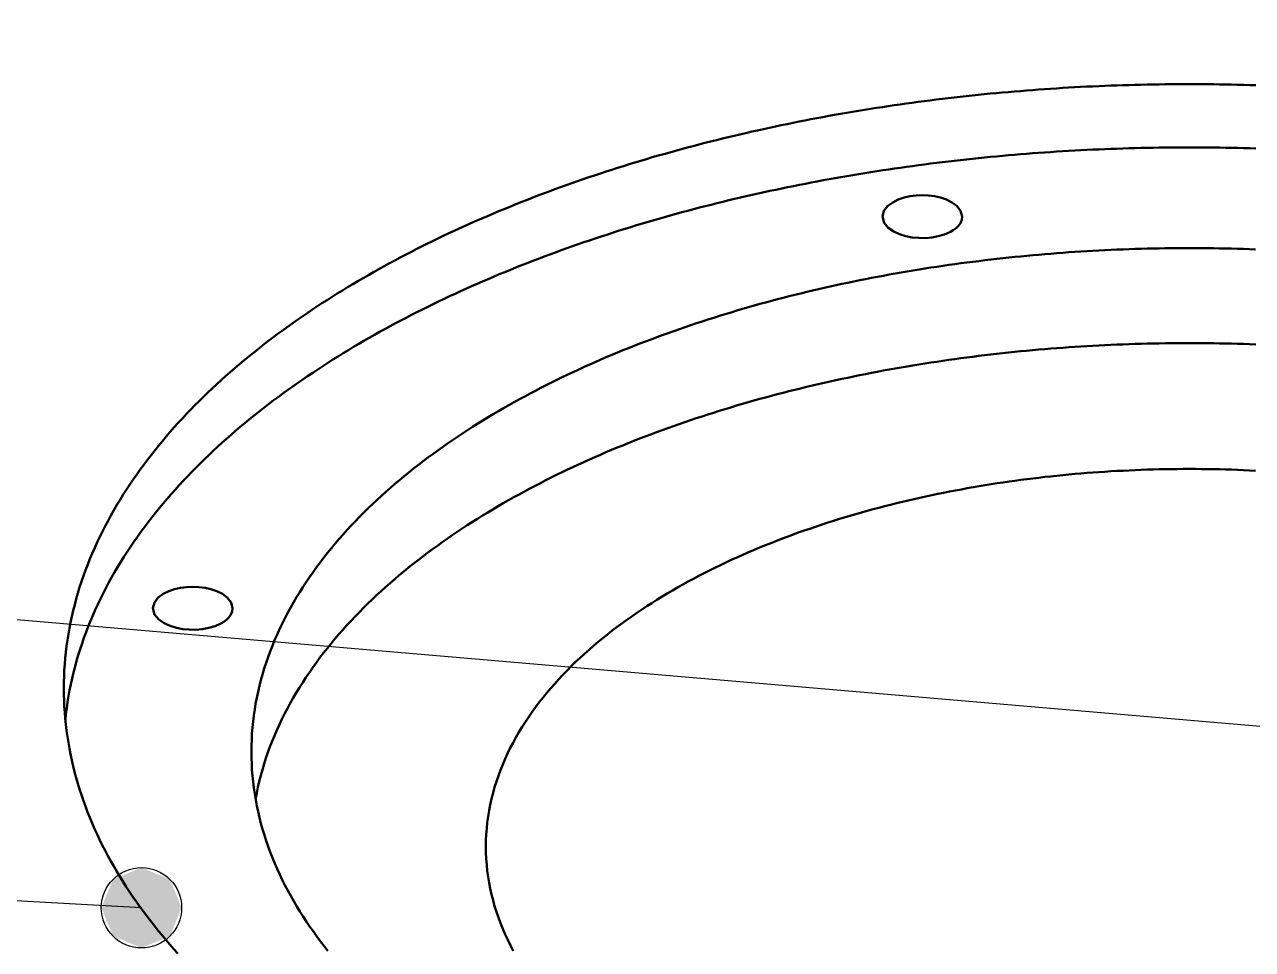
# Model space of a CAD drawing. Header units: millimetres. Extents: x 0 to 841, y 0 to 594.
# Drawn here: x 312.32 to 336.76, y 350.16 to 368.57 of the extents above; entities that cross this region are included whole.
import ezdxf

# ---------------------------------------------------------------- set-up
doc = ezdxf.new("R2010")
doc.units = ezdxf.units.MM
for name, color, linetype, lineweight in [('ACH', 7, 'CONTINUOUS', 13), ('COTA', 7, 'CONTINUOUS', 25), ('FINA', 7, 'CONTINUOUS', 25), ('VIS', 7, 'CONTINUOUS', 50)]:
    doc.layers.add(name, color=color, linetype=linetype, lineweight=lineweight)

msp = doc.modelspace()

# ---------------------------------------------------------------- hatches: boundary and pattern name
at = {"layer": 'ACH'}
h = msp.add_hatch(color=7, dxfattribs=at)
h.dxf.hatch_style = 1
h.paths.add_polyline_path([(315.444, 350.989), (315.21, 351.555), (314.644, 351.789), (314.078, 351.555), (313.844, 350.989), (314.078, 350.424), (314.644, 350.189), (315.21, 350.424)])

# ---------------------------------------------------------------- linework, layer by layer
at = {"layer": 'COTA'}
for p, q in [((357.146, 352.859), (144.864, 371.077)), ((314.644, 350.989), (143.817, 360.234))]:
    msp.add_line(p, q, dxfattribs=at)
msp.add_circle((314.644, 350.989), 0.8, dxfattribs=at)
at = {"layer": 'FINA'}
for points in [[(313.099, 355.356), (313.1, 355.476), (313.103, 355.596), (313.109, 355.716), (313.117, 355.836), (313.127, 355.956), (313.139, 356.076), (313.153, 356.195), (313.17, 356.314), (313.189, 356.433), (313.21, 356.551), (313.233, 356.669), (313.258, 356.787), (313.285, 356.904), (313.315, 357.021), (313.346, 357.137), (313.379, 357.252), (313.414, 357.367), (313.452, 357.482), (313.491, 357.595), (313.532, 357.708), (313.574, 357.821), (313.619, 357.932), (313.665, 358.043), (313.713, 358.154), (313.763, 358.263), (313.815, 358.372), (313.868, 358.48), (313.922, 358.587), (313.979, 358.693), (314.036, 358.799), (314.096, 358.903), (314.156, 359.007), (314.218, 359.11), (314.282, 359.212), (314.347, 359.313), (314.413, 359.414), (314.48, 359.514), (314.549, 359.612), (314.619, 359.71), (314.69, 359.807), (314.762, 359.903), (314.835, 359.998), (314.91, 360.093), (314.985, 360.186), (315.062, 360.279), (315.139, 360.371), (315.218, 360.462), (315.298, 360.552), (315.378, 360.641), (315.46, 360.73), (315.542, 360.818), (315.625, 360.904), (315.709, 360.99), (315.794, 361.075), (315.88, 361.16), (315.966, 361.243), (316.054, 361.326), (316.142, 361.408), (316.231, 361.489), (316.32, 361.569), (316.41, 361.649), (316.501, 361.728), (316.593, 361.806), (316.685, 361.883), (316.778, 361.959), (316.871, 362.035), (316.965, 362.11), (317.06, 362.184), (317.155, 362.258), (317.251, 362.331), (317.347, 362.403), (317.444, 362.474), (317.541, 362.545), (317.639, 362.614), (317.737, 362.684), (317.836, 362.752), (317.935, 362.82), (318.035, 362.887), (318.135, 362.954), (318.236, 363.02), (318.337, 363.085), (318.438, 363.149), (318.54, 363.213), (318.643, 363.276), (318.745, 363.339), (318.848, 363.401), (318.952, 363.462), (319.056, 363.523), (319.16, 363.583), (319.264, 363.642), (319.369, 363.701), (319.474, 363.759), (319.58, 363.817), (319.686, 363.874), (319.792, 363.93), (319.898, 363.986), (320.005, 364.041), (320.112, 364.096), (320.22, 364.15), (320.327, 364.204), (320.435, 364.257), (320.543, 364.309), (320.652, 364.361), (320.761, 364.413), (320.87, 364.463), (320.979, 364.514), (321.088, 364.563), (321.198, 364.613), (321.308, 364.661), (321.418, 364.709), (321.529, 364.757), (321.639, 364.804), (321.75, 364.851), (321.861, 364.897), (321.973, 364.942), (322.084, 364.987), (322.196, 365.032), (322.308, 365.076), (322.42, 365.119), (322.532, 365.163), (322.644, 365.205), (322.757, 365.247), (322.87, 365.289), (322.983, 365.33), (323.096, 365.371), (323.209, 365.411), (323.323, 365.451), (323.437, 365.49), (323.55, 365.529), (323.664, 365.567), (323.778, 365.605), (323.893, 365.642), (324.007, 365.679), (324.122, 365.716), (324.236, 365.752), (324.351, 365.787), (324.466, 365.823), (324.581, 365.857), (324.697, 365.892), (324.812, 365.926), (324.928, 365.959), (325.043, 365.992), (325.159, 366.025), (325.275, 366.057), (325.391, 366.088), (325.507, 366.12), (325.623, 366.151), (325.739, 366.181), (325.856, 366.211), (325.972, 366.241), (326.089, 366.27), (326.206, 366.299), (326.323, 366.327), (326.44, 366.355), (326.557, 366.383), (326.674, 366.41), (326.791, 366.437), (326.908, 366.463), (327.026, 366.489), (327.143, 366.515), (327.261, 366.54), (327.378, 366.564), (327.496, 366.589), (327.614, 366.613), (327.732, 366.636), (327.85, 366.66), (327.968, 366.683), (328.086, 366.705), (328.204, 366.727), (328.323, 366.749), (328.441, 366.77), (328.559, 366.791), (328.678, 366.811), (328.796, 366.832), (328.915, 366.851), (329.034, 366.871), (329.152, 366.89), (329.271, 366.908), (329.39, 366.927), (329.509, 366.945), (329.628, 366.962), (329.747, 366.979), (329.866, 366.996), (329.985, 367.013), (330.104, 367.029), (330.224, 367.044), (330.343, 367.06), (330.462, 367.075), (330.582, 367.089), (330.701, 367.103), (330.82, 367.117), (330.94, 367.131), (331.059, 367.144), (331.179, 367.157), (331.299, 367.169), (331.418, 367.181), (331.538, 367.193), (331.658, 367.204), (331.777, 367.216), (331.897, 367.226), (332.017, 367.236), (332.137, 367.246), (332.257, 367.256), (332.376, 367.265), (332.496, 367.274), (332.616, 367.283), (332.736, 367.291), (332.856, 367.299), (332.976, 367.306), (333.096, 367.313), (333.216, 367.32), (333.337, 367.327), (333.457, 367.333), (333.577, 367.338), (333.697, 367.344), (333.817, 367.349), (333.937, 367.353), (334.057, 367.358), (334.177, 367.362), (334.298, 367.365), (334.418, 367.369), (334.538, 367.372), (334.658, 367.374), (334.779, 367.376), (334.899, 367.378), (335.019, 367.38), (335.139, 367.381), (335.26, 367.382), (335.38, 367.383), (335.5, 367.383), (335.62, 367.383), (335.74, 367.382), (335.861, 367.381), (335.981, 367.38), (336.101, 367.378), (336.221, 367.376), (336.342, 367.374), (336.462, 367.372), (336.582, 367.369), (336.702, 367.365), (336.823, 367.362)], [(336.821, 366.102), (336.701, 366.106), (336.581, 366.109), (336.461, 366.112), (336.341, 366.114), (336.221, 366.117), (336.101, 366.119), (335.98, 366.12), (335.86, 366.121), (335.74, 366.122), (335.62, 366.123), (335.5, 366.123), (335.38, 366.123), (335.26, 366.122), (335.14, 366.121), (335.02, 366.12), (334.899, 366.119), (334.779, 366.117), (334.659, 366.114), (334.539, 366.112), (334.419, 366.109), (334.299, 366.106), (334.179, 366.102), (334.059, 366.098), (333.939, 366.094), (333.819, 366.089), (333.699, 366.084), (333.579, 366.079), (333.459, 366.073), (333.339, 366.067), (333.219, 366.06), (333.099, 366.054), (332.979, 366.046), (332.859, 366.039), (332.739, 366.031), (332.62, 366.023), (332.5, 366.014), (332.38, 366.006), (332.26, 365.996), (332.14, 365.987), (332.021, 365.977), (331.901, 365.967), (331.781, 365.956), (331.662, 365.945), (331.542, 365.934), (331.423, 365.922), (331.303, 365.91), (331.184, 365.897), (331.064, 365.885), (330.945, 365.872), (330.825, 365.858), (330.706, 365.844), (330.587, 365.83), (330.468, 365.815), (330.348, 365.8), (330.229, 365.785), (330.11, 365.77), (329.991, 365.753), (329.872, 365.737), (329.753, 365.72), (329.634, 365.703), (329.516, 365.686), (329.397, 365.668), (329.278, 365.65), (329.159, 365.631), (329.041, 365.612), (328.922, 365.593), (328.804, 365.573), (328.685, 365.553), (328.567, 365.532), (328.449, 365.511), (328.33, 365.49), (328.212, 365.469), (328.094, 365.447), (327.976, 365.424), (327.858, 365.401), (327.74, 365.378), (327.623, 365.355), (327.505, 365.331), (327.387, 365.306), (327.27, 365.282), (327.152, 365.257), (327.035, 365.231), (326.918, 365.205), (326.8, 365.179), (326.683, 365.152), (326.566, 365.125), (326.449, 365.097), (326.333, 365.07), (326.216, 365.041), (326.099, 365.013), (325.983, 364.983), (325.866, 364.954), (325.75, 364.924), (325.634, 364.893), (325.518, 364.863), (325.402, 364.831), (325.286, 364.8), (325.17, 364.768), (325.054, 364.735), (324.939, 364.702), (324.823, 364.669), (324.708, 364.635), (324.593, 364.601), (324.478, 364.566), (324.363, 364.531), (324.248, 364.496), (324.134, 364.46), (324.019, 364.423), (323.905, 364.386), (323.791, 364.349), (323.677, 364.311), (323.563, 364.273), (323.449, 364.234), (323.336, 364.195), (323.222, 364.155), (323.109, 364.115), (322.996, 364.075), (322.883, 364.034), (322.77, 363.992), (322.658, 363.95), (322.546, 363.908), (322.433, 363.865), (322.321, 363.821), (322.21, 363.777), (322.098, 363.733), (321.987, 363.688), (321.875, 363.643), (321.764, 363.597), (321.654, 363.55), (321.543, 363.503), (321.433, 363.456), (321.323, 363.408), (321.213, 363.359), (321.103, 363.31), (320.994, 363.261), (320.885, 363.21), (320.776, 363.16), (320.667, 363.108), (320.559, 363.057), (320.451, 363.004), (320.343, 362.952), (320.235, 362.898), (320.128, 362.844), (320.021, 362.79), (319.914, 362.734), (319.808, 362.679), (319.702, 362.622), (319.596, 362.566), (319.49, 362.508), (319.385, 362.45), (319.28, 362.391), (319.176, 362.332), (319.072, 362.272), (318.968, 362.212), (318.865, 362.151), (318.762, 362.089), (318.659, 362.026), (318.557, 361.963), (318.455, 361.9), (318.353, 361.835), (318.252, 361.77), (318.152, 361.705), (318.052, 361.638), (317.952, 361.571), (317.853, 361.504), (317.754, 361.435), (317.656, 361.366), (317.558, 361.297), (317.46, 361.226), (317.364, 361.155), (317.267, 361.083), (317.172, 361.011), (317.077, 360.937), (316.982, 360.863), (316.888, 360.789), (316.794, 360.713), (316.702, 360.637), (316.609, 360.56), (316.518, 360.482), (316.427, 360.404), (316.337, 360.324), (316.247, 360.244), (316.159, 360.163), (316.07, 360.082), (315.983, 359.999), (315.897, 359.916), (315.811, 359.832), (315.726, 359.747), (315.642, 359.661), (315.558, 359.575), (315.476, 359.487), (315.394, 359.399), (315.314, 359.31), (315.234, 359.22), (315.155, 359.13), (315.078, 359.038), (315.001, 358.946), (314.925, 358.852), (314.851, 358.758), (314.777, 358.663), (314.705, 358.567), (314.633, 358.471), (314.563, 358.373), (314.495, 358.275), (314.427, 358.175), (314.361, 358.075), (314.296, 357.974), (314.232, 357.872), (314.17, 357.77), (314.109, 357.666), (314.049, 357.562), (313.991, 357.457), (313.935, 357.351), (313.88, 357.244), (313.826, 357.136), (313.775, 357.028), (313.725, 356.919), (313.676, 356.809), (313.629, 356.698), (313.585, 356.587), (313.541, 356.474), (313.5, 356.362), (313.461, 356.248), (313.423, 356.134), (313.387, 356.019), (313.354, 355.904), (313.322, 355.788), (313.292, 355.672), (313.264, 355.555), (313.239, 355.438), (313.215, 355.32), (313.194, 355.202), (313.174, 355.083), (313.157, 354.964), (313.142, 354.845), (313.13, 354.726)], [(329.392, 364.745), (329.423, 364.862), (329.498, 364.958), (329.596, 365.03), (329.706, 365.084), (329.822, 365.124), (329.942, 365.15), (330.063, 365.166), (330.185, 365.171), (330.308, 365.166), (330.429, 365.15), (330.548, 365.124), (330.664, 365.084), (330.774, 365.03), (330.872, 364.958), (330.948, 364.862), (330.979, 364.745)], [(330.746, 364.444), (330.628, 364.391), (330.503, 364.355), (330.375, 364.331), (330.246, 364.32), (330.116, 364.321), (329.986, 364.333), (329.859, 364.357), (329.734, 364.394), (329.616, 364.448), (329.509, 364.522), (329.426, 364.621), (329.392, 364.745)], [(330.979, 364.745), (330.969, 364.679), (330.943, 364.618), (330.904, 364.564), (330.857, 364.518), (330.803, 364.478), (330.746, 364.444)], [(316.832, 354.096), (316.834, 354.216), (316.838, 354.336), (316.844, 354.456), (316.854, 354.575), (316.866, 354.695), (316.88, 354.814), (316.898, 354.933), (316.917, 355.051), (316.94, 355.169), (316.965, 355.286), (316.992, 355.403), (317.022, 355.52), (317.054, 355.635), (317.088, 355.75), (317.125, 355.864), (317.164, 355.978), (317.206, 356.091), (317.249, 356.202), (317.295, 356.313), (317.343, 356.424), (317.393, 356.533), (317.444, 356.641), (317.498, 356.748), (317.554, 356.855), (317.611, 356.96), (317.67, 357.065), (317.731, 357.168), (317.794, 357.271), (317.858, 357.372), (317.924, 357.472), (317.991, 357.572), (318.06, 357.67), (318.13, 357.767), (318.202, 357.864), (318.275, 357.959), (318.349, 358.053), (318.425, 358.146), (318.502, 358.239), (318.58, 358.33), (318.659, 358.42), (318.74, 358.509), (318.821, 358.597), (318.904, 358.684), (318.987, 358.77), (319.072, 358.856), (319.157, 358.94), (319.244, 359.023), (319.331, 359.105), (319.42, 359.187), (319.509, 359.267), (319.599, 359.346), (319.69, 359.425), (319.781, 359.502), (319.874, 359.579), (319.967, 359.655), (320.061, 359.73), (320.155, 359.804), (320.251, 359.877), (320.346, 359.949), (320.443, 360.02), (320.54, 360.091), (320.638, 360.16), (320.736, 360.229), (320.835, 360.297), (320.934, 360.364), (321.035, 360.431), (321.135, 360.496), (321.236, 360.561), (321.338, 360.625), (321.44, 360.689), (321.542, 360.751), (321.645, 360.813), (321.748, 360.874), (321.852, 360.934), (321.957, 360.993), (322.061, 361.052), (322.166, 361.11), (322.272, 361.168), (322.378, 361.224), (322.484, 361.28), (322.59, 361.335), (322.697, 361.39), (322.805, 361.444), (322.912, 361.497), (323.02, 361.549), (323.128, 361.601), (323.237, 361.652), (323.346, 361.703), (323.455, 361.753), (323.565, 361.802), (323.674, 361.851), (323.784, 361.899), (323.895, 361.946), (324.005, 361.993), (324.116, 362.039), (324.227, 362.085), (324.338, 362.129), (324.45, 362.174), (324.562, 362.218), (324.674, 362.261), (324.786, 362.303), (324.899, 362.345), (325.011, 362.387), (325.124, 362.427), (325.237, 362.468), (325.35, 362.507), (325.464, 362.547), (325.578, 362.585), (325.691, 362.623), (325.805, 362.661), (325.92, 362.698), (326.034, 362.734), (326.149, 362.77), (326.263, 362.805), (326.378, 362.84), (326.493, 362.875), (326.608, 362.908), (326.724, 362.942), (326.839, 362.974), (326.955, 363.007), (327.071, 363.038), (327.187, 363.07), (327.303, 363.1), (327.419, 363.13), (327.535, 363.16), (327.651, 363.189), (327.768, 363.218), (327.885, 363.246), (328.001, 363.274), (328.118, 363.301), (328.235, 363.328), (328.353, 363.355), (328.47, 363.38), (328.587, 363.406), (328.704, 363.431), (328.822, 363.455), (328.94, 363.479), (329.057, 363.503), (329.175, 363.526), (329.293, 363.548), (329.411, 363.57), (329.529, 363.592), (329.647, 363.613), (329.766, 363.634), (329.884, 363.654), (330.002, 363.674), (330.121, 363.693), (330.239, 363.712), (330.358, 363.731), (330.477, 363.749), (330.595, 363.766), (330.714, 363.783), (330.833, 363.8), (330.952, 363.816), (331.071, 363.832), (331.19, 363.848), (331.309, 363.862), (331.428, 363.877), (331.547, 363.891), (331.667, 363.905), (331.786, 363.918), (331.905, 363.931), (332.025, 363.943), (332.144, 363.955), (332.264, 363.967), (332.383, 363.978), (332.503, 363.988), (332.622, 363.999), (332.742, 364.008), (332.862, 364.018), (332.981, 364.027), (333.101, 364.035), (333.221, 364.043), (333.341, 364.051), (333.461, 364.058), (333.58, 364.065), (333.7, 364.072), (333.82, 364.078), (333.94, 364.083), (334.06, 364.088), (334.18, 364.093), (334.3, 364.098), (334.42, 364.102), (334.54, 364.105), (334.66, 364.108), (334.78, 364.111), (334.9, 364.113), (335.02, 364.115), (335.14, 364.116), (335.26, 364.117), (335.38, 364.118), (335.5, 364.118), (335.62, 364.118), (335.74, 364.117), (335.86, 364.116), (335.98, 364.115), (336.1, 364.113), (336.22, 364.111), (336.34, 364.108), (336.46, 364.105), (336.58, 364.102), (336.7, 364.098), (336.82, 364.093)], [(336.821, 362.203), (336.701, 362.208), (336.581, 362.212), (336.461, 362.215), (336.341, 362.218), (336.221, 362.221), (336.1, 362.223), (335.98, 362.225), (335.86, 362.227), (335.74, 362.228), (335.62, 362.228), (335.5, 362.228), (335.38, 362.228), (335.26, 362.228), (335.14, 362.227), (335.02, 362.225), (334.9, 362.223), (334.779, 362.221), (334.659, 362.218), (334.539, 362.215), (334.419, 362.212), (334.299, 362.208), (334.179, 362.203), (334.059, 362.199), (333.939, 362.193), (333.819, 362.188), (333.699, 362.182), (333.579, 362.175), (333.46, 362.168), (333.34, 362.161), (333.22, 362.153), (333.1, 362.145), (332.98, 362.137), (332.86, 362.128), (332.741, 362.118), (332.621, 362.109), (332.501, 362.098), (332.382, 362.088), (332.262, 362.077), (332.143, 362.065), (332.023, 362.053), (331.904, 362.041), (331.784, 362.028), (331.665, 362.015), (331.546, 362.001), (331.426, 361.987), (331.307, 361.972), (331.188, 361.957), (331.069, 361.942), (330.95, 361.926), (330.831, 361.91), (330.712, 361.893), (330.593, 361.876), (330.474, 361.858), (330.355, 361.84), (330.237, 361.822), (330.118, 361.803), (330, 361.784), (329.881, 361.764), (329.763, 361.743), (329.645, 361.723), (329.526, 361.701), (329.408, 361.68), (329.29, 361.658), (329.172, 361.635), (329.054, 361.612), (328.937, 361.589), (328.819, 361.565), (328.701, 361.54), (328.584, 361.515), (328.466, 361.49), (328.349, 361.464), (328.232, 361.438), (328.115, 361.411), (327.998, 361.383), (327.881, 361.356), (327.764, 361.327), (327.648, 361.299), (327.531, 361.269), (327.415, 361.24), (327.299, 361.209), (327.183, 361.179), (327.067, 361.147), (326.951, 361.116), (326.835, 361.083), (326.72, 361.051), (326.604, 361.017), (326.489, 360.983), (326.374, 360.949), (326.259, 360.914), (326.144, 360.879), (326.03, 360.843), (325.915, 360.806), (325.801, 360.769), (325.687, 360.732), (325.573, 360.694), (325.459, 360.655), (325.346, 360.616), (325.232, 360.576), (325.119, 360.536), (325.006, 360.495), (324.894, 360.454), (324.781, 360.412), (324.669, 360.369), (324.557, 360.326), (324.445, 360.282), (324.333, 360.238), (324.222, 360.193), (324.111, 360.147), (324, 360.101), (323.889, 360.054), (323.779, 360.007), (323.669, 359.959), (323.559, 359.91), (323.45, 359.861), (323.341, 359.811), (323.232, 359.76), (323.123, 359.709), (323.015, 359.657), (322.907, 359.604), (322.799, 359.551), (322.692, 359.497), (322.585, 359.443), (322.478, 359.387), (322.372, 359.331), (322.266, 359.275), (322.161, 359.217), (322.055, 359.159), (321.951, 359.1), (321.846, 359.041), (321.743, 358.98), (321.639, 358.919), (321.536, 358.858), (321.434, 358.795), (321.332, 358.732), (321.23, 358.668), (321.129, 358.603), (321.028, 358.537), (320.928, 358.471), (320.829, 358.403), (320.73, 358.335), (320.632, 358.266), (320.534, 358.196), (320.437, 358.126), (320.34, 358.054), (320.244, 357.982), (320.149, 357.909), (320.055, 357.835), (319.961, 357.76), (319.868, 357.684), (319.775, 357.607), (319.684, 357.53), (319.593, 357.451), (319.503, 357.372), (319.414, 357.291), (319.325, 357.21), (319.238, 357.127), (319.151, 357.044), (319.066, 356.96), (318.981, 356.875), (318.898, 356.788), (318.815, 356.701), (318.734, 356.613), (318.653, 356.524), (318.574, 356.433), (318.496, 356.342), (318.419, 356.25), (318.344, 356.156), (318.269, 356.062), (318.196, 355.967), (318.125, 355.87), (318.055, 355.773), (317.986, 355.674), (317.919, 355.575), (317.853, 355.474), (317.789, 355.373), (317.726, 355.27), (317.665, 355.167), (317.606, 355.062), (317.549, 354.957), (317.494, 354.85), (317.44, 354.742), (317.389, 354.634), (317.339, 354.525), (317.291, 354.414), (317.246, 354.303), (317.202, 354.191), (317.161, 354.079), (317.122, 353.965), (317.085, 353.851), (317.051, 353.736), (317.019, 353.62), (316.989, 353.503), (316.962, 353.386), (316.938, 353.269), (316.916, 353.151)], [(336.82, 359.689), (336.7, 359.695), (336.58, 359.7), (336.46, 359.705), (336.34, 359.709), (336.22, 359.713), (336.1, 359.716), (335.98, 359.718), (335.86, 359.72), (335.74, 359.722), (335.62, 359.723), (335.5, 359.723), (335.38, 359.723), (335.26, 359.722), (335.14, 359.72), (335.02, 359.718), (334.9, 359.716), (334.78, 359.713), (334.66, 359.709), (334.54, 359.705), (334.42, 359.7), (334.3, 359.695), (334.18, 359.689), (334.06, 359.683), (333.94, 359.676), (333.821, 359.669), (333.701, 359.66), (333.581, 359.652), (333.461, 359.643), (333.342, 359.633), (333.222, 359.623), (333.103, 359.612), (332.983, 359.6), (332.864, 359.588), (332.744, 359.576), (332.625, 359.563), (332.506, 359.549), (332.387, 359.535), (332.267, 359.52), (332.148, 359.504), (332.029, 359.488), (331.911, 359.472), (331.792, 359.454), (331.673, 359.437), (331.554, 359.418), (331.436, 359.399), (331.317, 359.38), (331.199, 359.359), (331.081, 359.339), (330.963, 359.317), (330.845, 359.295), (330.727, 359.272), (330.609, 359.249), (330.492, 359.225), (330.374, 359.201), (330.257, 359.176), (330.139, 359.15), (330.022, 359.124), (329.905, 359.097), (329.789, 359.069), (329.672, 359.041), (329.555, 359.012), (329.439, 358.982), (329.323, 358.952), (329.207, 358.921), (329.091, 358.889), (328.976, 358.857), (328.86, 358.824), (328.745, 358.79), (328.63, 358.756), (328.515, 358.721), (328.401, 358.685), (328.286, 358.648), (328.172, 358.611), (328.058, 358.573), (327.945, 358.534), (327.831, 358.495), (327.718, 358.455), (327.605, 358.414), (327.493, 358.372), (327.38, 358.33), (327.268, 358.286), (327.157, 358.242), (327.045, 358.197), (326.934, 358.152), (326.824, 358.105), (326.713, 358.058), (326.603, 358.01), (326.494, 357.961), (326.384, 357.911), (326.276, 357.861), (326.167, 357.809), (326.059, 357.757), (325.952, 357.703), (325.845, 357.649), (325.738, 357.594), (325.632, 357.538), (325.526, 357.481), (325.421, 357.423), (325.316, 357.364), (325.212, 357.304), (325.109, 357.244), (325.006, 357.182), (324.904, 357.119), (324.802, 357.055), (324.701, 356.99), (324.601, 356.924), (324.501, 356.857), (324.402, 356.789), (324.304, 356.72), (324.207, 356.649), (324.111, 356.578), (324.015, 356.505), (323.921, 356.431), (323.827, 356.356), (323.734, 356.28), (323.642, 356.203), (323.552, 356.124), (323.462, 356.044), (323.374, 355.963), (323.286, 355.881), (323.2, 355.797), (323.115, 355.712), (323.032, 355.626), (322.95, 355.538), (322.869, 355.449), (322.79, 355.359), (322.713, 355.267), (322.637, 355.174), (322.563, 355.08), (322.49, 354.984), (322.42, 354.887), (322.351, 354.788), (322.285, 354.688), (322.22, 354.587), (322.158, 354.484), (322.098, 354.38), (322.04, 354.275), (321.985, 354.169), (321.932, 354.061), (321.882, 353.952), (321.835, 353.841), (321.79, 353.73), (321.748, 353.617), (321.71, 353.504), (321.674, 353.389), (321.641, 353.274), (321.612, 353.157), (321.586, 353.04), (321.563, 352.922), (321.544, 352.804), (321.528, 352.685), (321.515, 352.566), (321.506, 352.446), (321.501, 352.326), (321.499, 352.206)], [(314.872, 356.949), (314.903, 357.066), (314.978, 357.162), (315.076, 357.235), (315.186, 357.289), (315.302, 357.328), (315.422, 357.355), (315.543, 357.37), (315.665, 357.375), (315.788, 357.37), (315.909, 357.355), (316.028, 357.328), (316.144, 357.289), (316.254, 357.235), (316.352, 357.162), (316.428, 357.066), (316.459, 356.949)], [(316.226, 356.648), (316.108, 356.596), (315.983, 356.559), (315.855, 356.536), (315.726, 356.524), (315.596, 356.525), (315.466, 356.537), (315.339, 356.561), (315.214, 356.599), (315.096, 356.652), (314.989, 356.726), (314.906, 356.825), (314.872, 356.949)], [(316.459, 356.949), (316.449, 356.884), (316.423, 356.823), (316.384, 356.769), (316.337, 356.722), (316.283, 356.682), (316.226, 356.648)], [(315.37, 350.079), (315.29, 350.168), (315.21, 350.258), (315.132, 350.349), (315.055, 350.441), (314.978, 350.533), (314.903, 350.627), (314.829, 350.721), (314.756, 350.816), (314.684, 350.912), (314.613, 351.009), (314.543, 351.107), (314.475, 351.205), (314.408, 351.305), (314.342, 351.405), (314.277, 351.506), (314.214, 351.608), (314.152, 351.711), (314.092, 351.815), (314.033, 351.919), (313.975, 352.025), (313.919, 352.131), (313.865, 352.238), (313.812, 352.345), (313.761, 352.454), (313.711, 352.563), (313.663, 352.673), (313.617, 352.784), (313.573, 352.895), (313.53, 353.008), (313.489, 353.12), (313.45, 353.234), (313.413, 353.348), (313.378, 353.463), (313.345, 353.578), (313.314, 353.694), (313.285, 353.81), (313.257, 353.927), (313.232, 354.045), (313.209, 354.162), (313.189, 354.281), (313.17, 354.399), (313.153, 354.518), (313.139, 354.637), (313.127, 354.757), (313.117, 354.876), (313.109, 354.996), (313.103, 355.116), (313.1, 355.236), (313.099, 355.356)], [(318.356, 350.13), (318.281, 350.225), (318.208, 350.32), (318.136, 350.416), (318.065, 350.514), (317.996, 350.612), (317.929, 350.712), (317.862, 350.812), (317.798, 350.914), (317.735, 351.017), (317.674, 351.12), (317.615, 351.225), (317.557, 351.331), (317.501, 351.437), (317.447, 351.545), (317.395, 351.653), (317.345, 351.763), (317.297, 351.873), (317.251, 351.984), (317.208, 352.096), (317.166, 352.209), (317.127, 352.323), (317.09, 352.437), (317.055, 352.553), (317.023, 352.669), (316.993, 352.785), (316.965, 352.902), (316.94, 353.02), (316.918, 353.138), (316.898, 353.257), (316.881, 353.376), (316.866, 353.495), (316.854, 353.615), (316.844, 353.735), (316.838, 353.855), (316.834, 353.975), (316.832, 354.096)], [(321.499, 352.206), (321.501, 352.086), (321.506, 351.966), (321.515, 351.846), (321.528, 351.726), (321.544, 351.607), (321.563, 351.488), (321.586, 351.37), (321.612, 351.253), (321.642, 351.137), (321.674, 351.021), (321.71, 350.906), (321.749, 350.793), (321.791, 350.68), (321.836, 350.568), (321.883, 350.458), (321.933, 350.349), (321.986, 350.241), (322.042, 350.134)]]:
    msp.add_lwpolyline(points, dxfattribs=at)
at = {"layer": 'VIS'}
for points in [[(313.099, 355.356), (313.1, 355.476), (313.103, 355.596), (313.109, 355.716), (313.117, 355.836), (313.127, 355.956), (313.139, 356.076), (313.153, 356.195), (313.17, 356.314), (313.189, 356.433), (313.21, 356.551), (313.233, 356.669), (313.258, 356.787), (313.285, 356.904), (313.315, 357.021), (313.346, 357.137), (313.379, 357.252), (313.414, 357.367), (313.452, 357.482), (313.491, 357.595), (313.532, 357.708), (313.574, 357.821), (313.619, 357.932), (313.665, 358.043), (313.713, 358.154), (313.763, 358.263), (313.815, 358.372), (313.868, 358.48), (313.922, 358.587), (313.979, 358.693), (314.036, 358.799), (314.096, 358.903), (314.156, 359.007), (314.218, 359.11), (314.282, 359.212), (314.347, 359.313), (314.413, 359.414), (314.48, 359.514), (314.549, 359.612), (314.619, 359.71), (314.69, 359.807), (314.762, 359.903), (314.835, 359.998), (314.91, 360.093), (314.985, 360.186), (315.062, 360.279), (315.139, 360.371), (315.218, 360.462), (315.298, 360.552), (315.378, 360.641), (315.46, 360.73), (315.542, 360.818), (315.625, 360.904), (315.709, 360.99), (315.794, 361.075), (315.88, 361.16), (315.966, 361.243), (316.054, 361.326), (316.142, 361.408), (316.231, 361.489), (316.32, 361.569), (316.41, 361.649), (316.501, 361.728), (316.593, 361.806), (316.685, 361.883), (316.778, 361.959), (316.871, 362.035), (316.965, 362.11), (317.06, 362.184), (317.155, 362.258), (317.251, 362.331), (317.347, 362.403), (317.444, 362.474), (317.541, 362.545), (317.639, 362.614), (317.737, 362.684), (317.836, 362.752), (317.935, 362.82), (318.035, 362.887), (318.135, 362.954), (318.236, 363.02), (318.337, 363.085), (318.438, 363.149), (318.54, 363.213), (318.643, 363.276), (318.745, 363.339), (318.848, 363.401), (318.952, 363.462), (319.056, 363.523), (319.16, 363.583), (319.264, 363.642), (319.369, 363.701), (319.474, 363.759), (319.58, 363.817), (319.686, 363.874), (319.792, 363.93), (319.898, 363.986), (320.005, 364.041), (320.112, 364.096), (320.22, 364.15), (320.327, 364.204), (320.435, 364.257), (320.543, 364.309), (320.652, 364.361), (320.761, 364.413), (320.87, 364.463), (320.979, 364.514), (321.088, 364.563), (321.198, 364.613), (321.308, 364.661), (321.418, 364.709), (321.529, 364.757), (321.639, 364.804), (321.75, 364.851), (321.861, 364.897), (321.973, 364.942), (322.084, 364.987), (322.196, 365.032), (322.308, 365.076), (322.42, 365.119), (322.532, 365.163), (322.644, 365.205), (322.757, 365.247), (322.87, 365.289), (322.983, 365.33), (323.096, 365.371), (323.209, 365.411), (323.323, 365.451), (323.437, 365.49), (323.55, 365.529), (323.664, 365.567), (323.778, 365.605), (323.893, 365.642), (324.007, 365.679), (324.122, 365.716), (324.236, 365.752), (324.351, 365.787), (324.466, 365.823), (324.581, 365.857), (324.697, 365.892), (324.812, 365.926), (324.928, 365.959), (325.043, 365.992), (325.159, 366.025), (325.275, 366.057), (325.391, 366.088), (325.507, 366.12), (325.623, 366.151), (325.739, 366.181), (325.856, 366.211), (325.972, 366.241), (326.089, 366.27), (326.206, 366.299), (326.323, 366.327), (326.44, 366.355), (326.557, 366.383), (326.674, 366.41), (326.791, 366.437), (326.908, 366.463), (327.026, 366.489), (327.143, 366.515), (327.261, 366.54), (327.378, 366.564), (327.496, 366.589), (327.614, 366.613), (327.732, 366.636), (327.85, 366.66), (327.968, 366.683), (328.086, 366.705), (328.204, 366.727), (328.323, 366.749), (328.441, 366.77), (328.559, 366.791), (328.678, 366.811), (328.796, 366.832), (328.915, 366.851), (329.034, 366.871), (329.152, 366.89), (329.271, 366.908), (329.39, 366.927), (329.509, 366.945), (329.628, 366.962), (329.747, 366.979), (329.866, 366.996), (329.985, 367.013), (330.104, 367.029), (330.224, 367.044), (330.343, 367.06), (330.462, 367.075), (330.582, 367.089), (330.701, 367.103), (330.82, 367.117), (330.94, 367.131), (331.059, 367.144), (331.179, 367.157), (331.299, 367.169), (331.418, 367.181), (331.538, 367.193), (331.658, 367.204), (331.777, 367.216), (331.897, 367.226), (332.017, 367.236), (332.137, 367.246), (332.257, 367.256), (332.376, 367.265), (332.496, 367.274), (332.616, 367.283), (332.736, 367.291), (332.856, 367.299), (332.976, 367.306), (333.096, 367.313), (333.216, 367.32), (333.337, 367.327), (333.457, 367.333), (333.577, 367.338), (333.697, 367.344), (333.817, 367.349), (333.937, 367.353), (334.057, 367.358), (334.177, 367.362), (334.298, 367.365), (334.418, 367.369), (334.538, 367.372), (334.658, 367.374), (334.779, 367.376), (334.899, 367.378), (335.019, 367.38), (335.139, 367.381), (335.26, 367.382), (335.38, 367.383), (335.5, 367.383), (335.62, 367.383), (335.74, 367.382), (335.861, 367.381), (335.981, 367.38), (336.101, 367.378), (336.221, 367.376), (336.342, 367.374), (336.462, 367.372), (336.582, 367.369), (336.702, 367.365), (336.823, 367.362)], [(336.821, 366.102), (336.701, 366.106), (336.581, 366.109), (336.461, 366.112), (336.341, 366.114), (336.221, 366.117), (336.101, 366.119), (335.98, 366.12), (335.86, 366.121), (335.74, 366.122), (335.62, 366.123), (335.5, 366.123), (335.38, 366.123), (335.26, 366.122), (335.14, 366.121), (335.02, 366.12), (334.899, 366.119), (334.779, 366.117), (334.659, 366.114), (334.539, 366.112), (334.419, 366.109), (334.299, 366.106), (334.179, 366.102), (334.059, 366.098), (333.939, 366.094), (333.819, 366.089), (333.699, 366.084), (333.579, 366.079), (333.459, 366.073), (333.339, 366.067), (333.219, 366.06), (333.099, 366.054), (332.979, 366.046), (332.859, 366.039), (332.739, 366.031), (332.62, 366.023), (332.5, 366.014), (332.38, 366.006), (332.26, 365.996), (332.14, 365.987), (332.021, 365.977), (331.901, 365.967), (331.781, 365.956), (331.662, 365.945), (331.542, 365.934), (331.423, 365.922), (331.303, 365.91), (331.184, 365.897), (331.064, 365.885), (330.945, 365.872), (330.825, 365.858), (330.706, 365.844), (330.587, 365.83), (330.468, 365.815), (330.348, 365.8), (330.229, 365.785), (330.11, 365.77), (329.991, 365.753), (329.872, 365.737), (329.753, 365.72), (329.634, 365.703), (329.516, 365.686), (329.397, 365.668), (329.278, 365.65), (329.159, 365.631), (329.041, 365.612), (328.922, 365.593), (328.804, 365.573), (328.685, 365.553), (328.567, 365.532), (328.449, 365.511), (328.33, 365.49), (328.212, 365.469), (328.094, 365.447), (327.976, 365.424), (327.858, 365.401), (327.74, 365.378), (327.623, 365.355), (327.505, 365.331), (327.387, 365.306), (327.27, 365.282), (327.152, 365.257), (327.035, 365.231), (326.918, 365.205), (326.8, 365.179), (326.683, 365.152), (326.566, 365.125), (326.449, 365.097), (326.333, 365.07), (326.216, 365.041), (326.099, 365.013), (325.983, 364.983), (325.866, 364.954), (325.75, 364.924), (325.634, 364.893), (325.518, 364.863), (325.402, 364.831), (325.286, 364.8), (325.17, 364.768), (325.054, 364.735), (324.939, 364.702), (324.823, 364.669), (324.708, 364.635), (324.593, 364.601), (324.478, 364.566), (324.363, 364.531), (324.248, 364.496), (324.134, 364.46), (324.019, 364.423), (323.905, 364.386), (323.791, 364.349), (323.677, 364.311), (323.563, 364.273), (323.449, 364.234), (323.336, 364.195), (323.222, 364.155), (323.109, 364.115), (322.996, 364.075), (322.883, 364.034), (322.77, 363.992), (322.658, 363.95), (322.546, 363.908), (322.433, 363.865), (322.321, 363.821), (322.21, 363.777), (322.098, 363.733), (321.987, 363.688), (321.875, 363.643), (321.764, 363.597), (321.654, 363.55), (321.543, 363.503), (321.433, 363.456), (321.323, 363.408), (321.213, 363.359), (321.103, 363.31), (320.994, 363.261), (320.885, 363.21), (320.776, 363.16), (320.667, 363.108), (320.559, 363.057), (320.451, 363.004), (320.343, 362.952), (320.235, 362.898), (320.128, 362.844), (320.021, 362.79), (319.914, 362.734), (319.808, 362.679), (319.702, 362.622), (319.596, 362.566), (319.49, 362.508), (319.385, 362.45), (319.28, 362.391), (319.176, 362.332), (319.072, 362.272), (318.968, 362.212), (318.865, 362.151), (318.762, 362.089), (318.659, 362.026), (318.557, 361.963), (318.455, 361.9), (318.353, 361.835), (318.252, 361.77), (318.152, 361.705), (318.052, 361.638), (317.952, 361.571), (317.853, 361.504), (317.754, 361.435), (317.656, 361.366), (317.558, 361.297), (317.46, 361.226), (317.364, 361.155), (317.267, 361.083), (317.172, 361.011), (317.077, 360.937), (316.982, 360.863), (316.888, 360.789), (316.794, 360.713), (316.702, 360.637), (316.609, 360.56), (316.518, 360.482), (316.427, 360.404), (316.337, 360.324), (316.247, 360.244), (316.159, 360.163), (316.07, 360.082), (315.983, 359.999), (315.897, 359.916), (315.811, 359.832), (315.726, 359.747), (315.642, 359.661), (315.558, 359.575), (315.476, 359.487), (315.394, 359.399), (315.314, 359.31), (315.234, 359.22), (315.155, 359.13), (315.078, 359.038), (315.001, 358.946), (314.925, 358.852), (314.851, 358.758), (314.777, 358.663), (314.705, 358.567), (314.633, 358.471), (314.563, 358.373), (314.495, 358.275), (314.427, 358.175), (314.361, 358.075), (314.296, 357.974), (314.232, 357.872), (314.17, 357.77), (314.109, 357.666), (314.049, 357.562), (313.991, 357.457), (313.935, 357.351), (313.88, 357.244), (313.826, 357.136), (313.775, 357.028), (313.725, 356.919), (313.676, 356.809), (313.629, 356.698), (313.585, 356.587), (313.541, 356.474), (313.5, 356.362), (313.461, 356.248), (313.423, 356.134), (313.387, 356.019), (313.354, 355.904), (313.322, 355.788), (313.292, 355.672), (313.264, 355.555), (313.239, 355.438), (313.215, 355.32), (313.194, 355.202), (313.174, 355.083), (313.157, 354.964), (313.142, 354.845), (313.13, 354.726)], [(329.392, 364.745), (329.423, 364.862), (329.498, 364.958), (329.596, 365.03), (329.706, 365.084), (329.822, 365.124), (329.942, 365.15), (330.063, 365.166), (330.185, 365.171), (330.308, 365.166), (330.429, 365.15), (330.548, 365.124), (330.664, 365.084), (330.774, 365.03), (330.872, 364.958), (330.948, 364.862), (330.979, 364.745)], [(330.746, 364.444), (330.628, 364.391), (330.503, 364.355), (330.375, 364.331), (330.246, 364.32), (330.116, 364.321), (329.986, 364.333), (329.859, 364.357), (329.734, 364.394), (329.616, 364.448), (329.509, 364.522), (329.426, 364.621), (329.392, 364.745)], [(330.979, 364.745), (330.969, 364.679), (330.943, 364.618), (330.904, 364.564), (330.857, 364.518), (330.803, 364.478), (330.746, 364.444)], [(316.832, 354.096), (316.834, 354.216), (316.838, 354.336), (316.844, 354.456), (316.854, 354.575), (316.866, 354.695), (316.88, 354.814), (316.898, 354.933), (316.917, 355.051), (316.94, 355.169), (316.965, 355.286), (316.992, 355.403), (317.022, 355.52), (317.054, 355.635), (317.088, 355.75), (317.125, 355.864), (317.164, 355.978), (317.206, 356.091), (317.249, 356.202), (317.295, 356.313), (317.343, 356.424), (317.393, 356.533), (317.444, 356.641), (317.498, 356.748), (317.554, 356.855), (317.611, 356.96), (317.67, 357.065), (317.731, 357.168), (317.794, 357.271), (317.858, 357.372), (317.924, 357.472), (317.991, 357.572), (318.06, 357.67), (318.13, 357.767), (318.202, 357.864), (318.275, 357.959), (318.349, 358.053), (318.425, 358.146), (318.502, 358.239), (318.58, 358.33), (318.659, 358.42), (318.74, 358.509), (318.821, 358.597), (318.904, 358.684), (318.987, 358.77), (319.072, 358.856), (319.157, 358.94), (319.244, 359.023), (319.331, 359.105), (319.42, 359.187), (319.509, 359.267), (319.599, 359.346), (319.69, 359.425), (319.781, 359.502), (319.874, 359.579), (319.967, 359.655), (320.061, 359.73), (320.155, 359.804), (320.251, 359.877), (320.346, 359.949), (320.443, 360.02), (320.54, 360.091), (320.638, 360.16), (320.736, 360.229), (320.835, 360.297), (320.934, 360.364), (321.035, 360.431), (321.135, 360.496), (321.236, 360.561), (321.338, 360.625), (321.44, 360.689), (321.542, 360.751), (321.645, 360.813), (321.748, 360.874), (321.852, 360.934), (321.957, 360.993), (322.061, 361.052), (322.166, 361.11), (322.272, 361.168), (322.378, 361.224), (322.484, 361.28), (322.59, 361.335), (322.697, 361.39), (322.805, 361.444), (322.912, 361.497), (323.02, 361.549), (323.128, 361.601), (323.237, 361.652), (323.346, 361.703), (323.455, 361.753), (323.565, 361.802), (323.674, 361.851), (323.784, 361.899), (323.895, 361.946), (324.005, 361.993), (324.116, 362.039), (324.227, 362.085), (324.338, 362.129), (324.45, 362.174), (324.562, 362.218), (324.674, 362.261), (324.786, 362.303), (324.899, 362.345), (325.011, 362.387), (325.124, 362.427), (325.237, 362.468), (325.35, 362.507), (325.464, 362.547), (325.578, 362.585), (325.691, 362.623), (325.805, 362.661), (325.92, 362.698), (326.034, 362.734), (326.149, 362.77), (326.263, 362.805), (326.378, 362.84), (326.493, 362.875), (326.608, 362.908), (326.724, 362.942), (326.839, 362.974), (326.955, 363.007), (327.071, 363.038), (327.187, 363.07), (327.303, 363.1), (327.419, 363.13), (327.535, 363.16), (327.651, 363.189), (327.768, 363.218), (327.885, 363.246), (328.001, 363.274), (328.118, 363.301), (328.235, 363.328), (328.353, 363.355), (328.47, 363.38), (328.587, 363.406), (328.704, 363.431), (328.822, 363.455), (328.94, 363.479), (329.057, 363.503), (329.175, 363.526), (329.293, 363.548), (329.411, 363.57), (329.529, 363.592), (329.647, 363.613), (329.766, 363.634), (329.884, 363.654), (330.002, 363.674), (330.121, 363.693), (330.239, 363.712), (330.358, 363.731), (330.477, 363.749), (330.595, 363.766), (330.714, 363.783), (330.833, 363.8), (330.952, 363.816), (331.071, 363.832), (331.19, 363.848), (331.309, 363.862), (331.428, 363.877), (331.547, 363.891), (331.667, 363.905), (331.786, 363.918), (331.905, 363.931), (332.025, 363.943), (332.144, 363.955), (332.264, 363.967), (332.383, 363.978), (332.503, 363.988), (332.622, 363.999), (332.742, 364.008), (332.862, 364.018), (332.981, 364.027), (333.101, 364.035), (333.221, 364.043), (333.341, 364.051), (333.461, 364.058), (333.58, 364.065), (333.7, 364.072), (333.82, 364.078), (333.94, 364.083), (334.06, 364.088), (334.18, 364.093), (334.3, 364.098), (334.42, 364.102), (334.54, 364.105), (334.66, 364.108), (334.78, 364.111), (334.9, 364.113), (335.02, 364.115), (335.14, 364.116), (335.26, 364.117), (335.38, 364.118), (335.5, 364.118), (335.62, 364.118), (335.74, 364.117), (335.86, 364.116), (335.98, 364.115), (336.1, 364.113), (336.22, 364.111), (336.34, 364.108), (336.46, 364.105), (336.58, 364.102), (336.7, 364.098), (336.82, 364.093)], [(336.821, 362.203), (336.701, 362.208), (336.581, 362.212), (336.461, 362.215), (336.341, 362.218), (336.221, 362.221), (336.1, 362.223), (335.98, 362.225), (335.86, 362.227), (335.74, 362.228), (335.62, 362.228), (335.5, 362.228), (335.38, 362.228), (335.26, 362.228), (335.14, 362.227), (335.02, 362.225), (334.9, 362.223), (334.779, 362.221), (334.659, 362.218), (334.539, 362.215), (334.419, 362.212), (334.299, 362.208), (334.179, 362.203), (334.059, 362.199), (333.939, 362.193), (333.819, 362.188), (333.699, 362.182), (333.579, 362.175), (333.46, 362.168), (333.34, 362.161), (333.22, 362.153), (333.1, 362.145), (332.98, 362.137), (332.86, 362.128), (332.741, 362.118), (332.621, 362.109), (332.501, 362.098), (332.382, 362.088), (332.262, 362.077), (332.143, 362.065), (332.023, 362.053), (331.904, 362.041), (331.784, 362.028), (331.665, 362.015), (331.546, 362.001), (331.426, 361.987), (331.307, 361.972), (331.188, 361.957), (331.069, 361.942), (330.95, 361.926), (330.831, 361.91), (330.712, 361.893), (330.593, 361.876), (330.474, 361.858), (330.355, 361.84), (330.237, 361.822), (330.118, 361.803), (330, 361.784), (329.881, 361.764), (329.763, 361.743), (329.645, 361.723), (329.526, 361.701), (329.408, 361.68), (329.29, 361.658), (329.172, 361.635), (329.054, 361.612), (328.937, 361.589), (328.819, 361.565), (328.701, 361.54), (328.584, 361.515), (328.466, 361.49), (328.349, 361.464), (328.232, 361.438), (328.115, 361.411), (327.998, 361.383), (327.881, 361.356), (327.764, 361.327), (327.648, 361.299), (327.531, 361.269), (327.415, 361.24), (327.299, 361.209), (327.183, 361.179), (327.067, 361.147), (326.951, 361.116), (326.835, 361.083), (326.72, 361.051), (326.604, 361.017), (326.489, 360.983), (326.374, 360.949), (326.259, 360.914), (326.144, 360.879), (326.03, 360.843), (325.915, 360.806), (325.801, 360.769), (325.687, 360.732), (325.573, 360.694), (325.459, 360.655), (325.346, 360.616), (325.232, 360.576), (325.119, 360.536), (325.006, 360.495), (324.894, 360.454), (324.781, 360.412), (324.669, 360.369), (324.557, 360.326), (324.445, 360.282), (324.333, 360.238), (324.222, 360.193), (324.111, 360.147), (324, 360.101), (323.889, 360.054), (323.779, 360.007), (323.669, 359.959), (323.559, 359.91), (323.45, 359.861), (323.341, 359.811), (323.232, 359.76), (323.123, 359.709), (323.015, 359.657), (322.907, 359.604), (322.799, 359.551), (322.692, 359.497), (322.585, 359.443), (322.478, 359.387), (322.372, 359.331), (322.266, 359.275), (322.161, 359.217), (322.055, 359.159), (321.951, 359.1), (321.846, 359.041), (321.743, 358.98), (321.639, 358.919), (321.536, 358.858), (321.434, 358.795), (321.332, 358.732), (321.23, 358.668), (321.129, 358.603), (321.028, 358.537), (320.928, 358.471), (320.829, 358.403), (320.73, 358.335), (320.632, 358.266), (320.534, 358.196), (320.437, 358.126), (320.34, 358.054), (320.244, 357.982), (320.149, 357.909), (320.055, 357.835), (319.961, 357.76), (319.868, 357.684), (319.775, 357.607), (319.684, 357.53), (319.593, 357.451), (319.503, 357.372), (319.414, 357.291), (319.325, 357.21), (319.238, 357.127), (319.151, 357.044), (319.066, 356.96), (318.981, 356.875), (318.898, 356.788), (318.815, 356.701), (318.734, 356.613), (318.653, 356.524), (318.574, 356.433), (318.496, 356.342), (318.419, 356.25), (318.344, 356.156), (318.269, 356.062), (318.196, 355.967), (318.125, 355.87), (318.055, 355.773), (317.986, 355.674), (317.919, 355.575), (317.853, 355.474), (317.789, 355.373), (317.726, 355.27), (317.665, 355.167), (317.606, 355.062), (317.549, 354.957), (317.494, 354.85), (317.44, 354.742), (317.389, 354.634), (317.339, 354.525), (317.291, 354.414), (317.246, 354.303), (317.202, 354.191), (317.161, 354.079), (317.122, 353.965), (317.085, 353.851), (317.051, 353.736), (317.019, 353.62), (316.989, 353.503), (316.962, 353.386), (316.938, 353.269), (316.916, 353.151)], [(336.82, 359.689), (336.7, 359.695), (336.58, 359.7), (336.46, 359.705), (336.34, 359.709), (336.22, 359.713), (336.1, 359.716), (335.98, 359.718), (335.86, 359.72), (335.74, 359.722), (335.62, 359.723), (335.5, 359.723), (335.38, 359.723), (335.26, 359.722), (335.14, 359.72), (335.02, 359.718), (334.9, 359.716), (334.78, 359.713), (334.66, 359.709), (334.54, 359.705), (334.42, 359.7), (334.3, 359.695), (334.18, 359.689), (334.06, 359.683), (333.94, 359.676), (333.821, 359.669), (333.701, 359.66), (333.581, 359.652), (333.461, 359.643), (333.342, 359.633), (333.222, 359.623), (333.103, 359.612), (332.983, 359.6), (332.864, 359.588), (332.744, 359.576), (332.625, 359.563), (332.506, 359.549), (332.387, 359.535), (332.267, 359.52), (332.148, 359.504), (332.029, 359.488), (331.911, 359.472), (331.792, 359.454), (331.673, 359.437), (331.554, 359.418), (331.436, 359.399), (331.317, 359.38), (331.199, 359.359), (331.081, 359.339), (330.963, 359.317), (330.845, 359.295), (330.727, 359.272), (330.609, 359.249), (330.492, 359.225), (330.374, 359.201), (330.257, 359.176), (330.139, 359.15), (330.022, 359.124), (329.905, 359.097), (329.789, 359.069), (329.672, 359.041), (329.555, 359.012), (329.439, 358.982), (329.323, 358.952), (329.207, 358.921), (329.091, 358.889), (328.976, 358.857), (328.86, 358.824), (328.745, 358.79), (328.63, 358.756), (328.515, 358.721), (328.401, 358.685), (328.286, 358.648), (328.172, 358.611), (328.058, 358.573), (327.945, 358.534), (327.831, 358.495), (327.718, 358.455), (327.605, 358.414), (327.493, 358.372), (327.38, 358.33), (327.268, 358.286), (327.157, 358.242), (327.045, 358.197), (326.934, 358.152), (326.824, 358.105), (326.713, 358.058), (326.603, 358.01), (326.494, 357.961), (326.384, 357.911), (326.276, 357.861), (326.167, 357.809), (326.059, 357.757), (325.952, 357.703), (325.845, 357.649), (325.738, 357.594), (325.632, 357.538), (325.526, 357.481), (325.421, 357.423), (325.316, 357.364), (325.212, 357.304), (325.109, 357.244), (325.006, 357.182), (324.904, 357.119), (324.802, 357.055), (324.701, 356.99), (324.601, 356.924), (324.501, 356.857), (324.402, 356.789), (324.304, 356.72), (324.207, 356.649), (324.111, 356.578), (324.015, 356.505), (323.921, 356.431), (323.827, 356.356), (323.734, 356.28), (323.642, 356.203), (323.552, 356.124), (323.462, 356.044), (323.374, 355.963), (323.286, 355.881), (323.2, 355.797), (323.115, 355.712), (323.032, 355.626), (322.95, 355.538), (322.869, 355.449), (322.79, 355.359), (322.713, 355.267), (322.637, 355.174), (322.563, 355.08), (322.49, 354.984), (322.42, 354.887), (322.351, 354.788), (322.285, 354.688), (322.22, 354.587), (322.158, 354.484), (322.098, 354.38), (322.04, 354.275), (321.985, 354.169), (321.932, 354.061), (321.882, 353.952), (321.835, 353.841), (321.79, 353.73), (321.748, 353.617), (321.71, 353.504), (321.674, 353.389), (321.641, 353.274), (321.612, 353.157), (321.586, 353.04), (321.563, 352.922), (321.544, 352.804), (321.528, 352.685), (321.515, 352.566), (321.506, 352.446), (321.501, 352.326), (321.499, 352.206)], [(314.872, 356.949), (314.903, 357.066), (314.978, 357.162), (315.076, 357.235), (315.186, 357.289), (315.302, 357.328), (315.422, 357.355), (315.543, 357.37), (315.665, 357.375), (315.788, 357.37), (315.909, 357.355), (316.028, 357.328), (316.144, 357.289), (316.254, 357.235), (316.352, 357.162), (316.428, 357.066), (316.459, 356.949)], [(316.226, 356.648), (316.108, 356.596), (315.983, 356.559), (315.855, 356.536), (315.726, 356.524), (315.596, 356.525), (315.466, 356.537), (315.339, 356.561), (315.214, 356.599), (315.096, 356.652), (314.989, 356.726), (314.906, 356.825), (314.872, 356.949)], [(316.459, 356.949), (316.449, 356.884), (316.423, 356.823), (316.384, 356.769), (316.337, 356.722), (316.283, 356.682), (316.226, 356.648)], [(315.37, 350.079), (315.29, 350.168), (315.21, 350.258), (315.132, 350.349), (315.055, 350.441), (314.978, 350.533), (314.903, 350.627), (314.829, 350.721), (314.756, 350.816), (314.684, 350.912), (314.613, 351.009), (314.543, 351.107), (314.475, 351.205), (314.408, 351.305), (314.342, 351.405), (314.277, 351.506), (314.214, 351.608), (314.152, 351.711), (314.092, 351.815), (314.033, 351.919), (313.975, 352.025), (313.919, 352.131), (313.865, 352.238), (313.812, 352.345), (313.761, 352.454), (313.711, 352.563), (313.663, 352.673), (313.617, 352.784), (313.573, 352.895), (313.53, 353.008), (313.489, 353.12), (313.45, 353.234), (313.413, 353.348), (313.378, 353.463), (313.345, 353.578), (313.314, 353.694), (313.285, 353.81), (313.257, 353.927), (313.232, 354.045), (313.209, 354.162), (313.189, 354.281), (313.17, 354.399), (313.153, 354.518), (313.139, 354.637), (313.127, 354.757), (313.117, 354.876), (313.109, 354.996), (313.103, 355.116), (313.1, 355.236), (313.099, 355.356)], [(318.356, 350.13), (318.281, 350.225), (318.208, 350.32), (318.136, 350.416), (318.065, 350.514), (317.996, 350.612), (317.929, 350.712), (317.862, 350.812), (317.798, 350.914), (317.735, 351.017), (317.674, 351.12), (317.615, 351.225), (317.557, 351.331), (317.501, 351.437), (317.447, 351.545), (317.395, 351.653), (317.345, 351.763), (317.297, 351.873), (317.251, 351.984), (317.208, 352.096), (317.166, 352.209), (317.127, 352.323), (317.09, 352.437), (317.055, 352.553), (317.023, 352.669), (316.993, 352.785), (316.965, 352.902), (316.94, 353.02), (316.918, 353.138), (316.898, 353.257), (316.881, 353.376), (316.866, 353.495), (316.854, 353.615), (316.844, 353.735), (316.838, 353.855), (316.834, 353.975), (316.832, 354.096)], [(321.499, 352.206), (321.501, 352.086), (321.506, 351.966), (321.515, 351.846), (321.528, 351.726), (321.544, 351.607), (321.563, 351.488), (321.586, 351.37), (321.612, 351.253), (321.642, 351.137), (321.674, 351.021), (321.71, 350.906), (321.749, 350.793), (321.791, 350.68), (321.836, 350.568), (321.883, 350.458), (321.933, 350.349), (321.986, 350.241), (322.042, 350.134)]]:
    msp.add_lwpolyline(points, dxfattribs=at)

doc.saveas('drawing.dxf')
